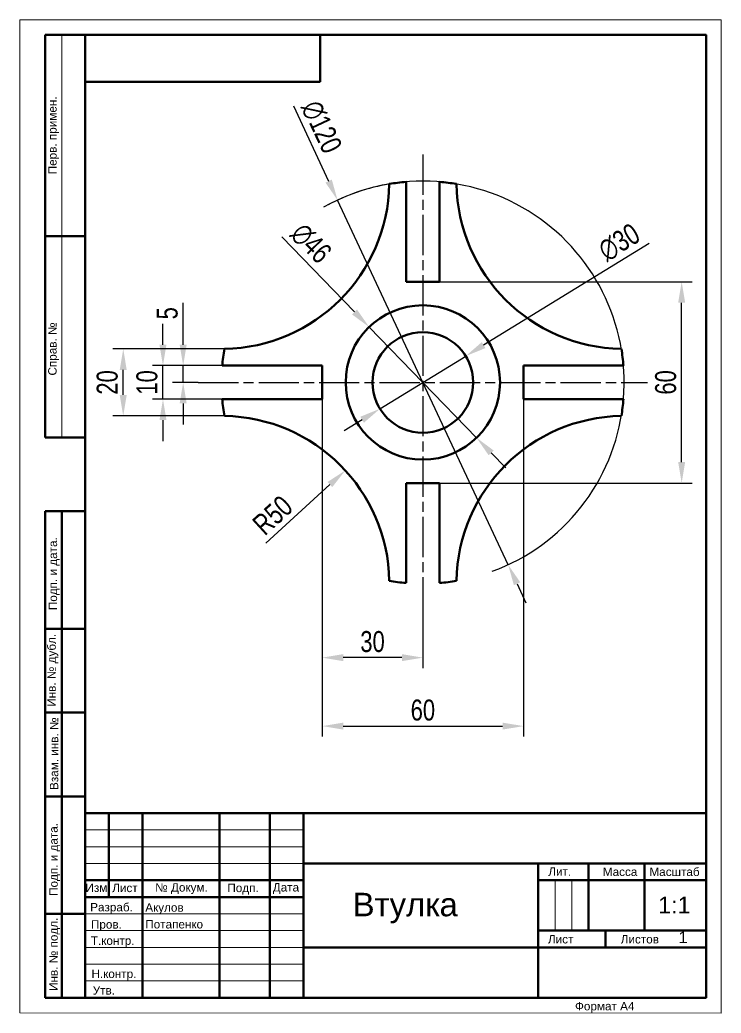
# Model space of a CAD drawing. Extents: x 273 to 862, y -560 to 140.
# Drawn here: x 273.4 to 482.4, y -559.8 to -263.7 of the extents above; entities that cross this region are included whole.
import ezdxf

# ---------------------------------------------------------------- set-up
doc = ezdxf.new("R2010")
doc.units = 0
doc.header["$PDMODE"] = 34
doc.linetypes.add('AM_ISO08W050', pattern=[18, 12, -1.5, 3, -1.5])
for name, color, linetype, lineweight in [('1-основная-0.5', 2, 'Continuous', 50), ('2-тонкая-текст-0.25', 3, 'Continuous', 20), ('AM_0', 7, 'Continuous', 50), ('AM_5', 3, 'Continuous', 25), ('AM_6', 2, 'Continuous', 20), ('AM_7', 4, 'AM_ISO08W050', 25)]:
    doc.layers.add(name, color=color, linetype=linetype, lineweight=lineweight)
doc.styles.get("Standard").update_dxf_attribs({"font": 'arial.ttf', "width": 0.75})
doc.dimstyles.get("Standard").update_dxf_attribs({"dimtxt": 2.5, "dimasz": 2.5, "dimexe": 1.25, "dimexo": 0, "dimtad": 0, "dimtoh": 1, "dimzin": 1, "dimdsep": 46, "dimtxsty": 'Standard', "dimcen": 0.09, "dimadec": 0, "dimazin": 0, "dimtfac": 1, "dimtofl": 0, "dimtmove": 0, "dimatfit": 3, "dimfxl": 1, "dimtolj": 1, "dimtzin": 0, "dimarcsym": 0})

# ---------------------------------------------------------------- blocks, each defined once
blk = doc.blocks.new('*D20')
at = {"layer": 'AM_5', "color": 0, "lineweight": -2, "transparency": 16777216}
for p, q in [((460.96, -330.3), (411.6, -360.63)), ((380.72, -379.6), (406.28, -363.9)), ((375.39, -382.88), (370.07, -386.15))]:
    blk.add_line(p, q, dxfattribs=at)
at = {"layer": 'AM_5', "color": 0, "transparency": 16777216}
for points in [[(411.06, -359.74), (412.15, -361.52), (406.28, -363.9)], [(374.85, -381.99), (375.94, -383.76), (380.72, -379.6)]]:
    blk.add_solid(points, dxfattribs=at)
at = {"layer": 'Defpoints', "color": 0, "transparency": 16777216}
for p in [(406.28, -363.9), (380.72, -379.6)]:
    blk.add_point(p, dxfattribs=at)
at = {"layer": 'AM_5', "color": 0, "transparency": 16777216, "insert": (452.02, -330.01), "char_height": 6.25, "attachment_point": 5, "rotation": 31.5657}
blk.add_mtext('∅30', dxfattribs=at)
blk = doc.blocks.new('*D21')
at = {"layer": 'AM_5', "color": 0, "lineweight": -2, "transparency": 16777216}
for p, q in [((316.04, -360.5), (316.04, -354.25)), ((333.71, -366.75), (312.91, -366.75)), ((316.04, -376.75), (316.04, -366.75)), ((333.7, -376.75), (312.91, -376.75)), ((316.04, -383), (316.04, -389.25))]:
    blk.add_line(p, q, dxfattribs=at)
at = {"layer": 'AM_5', "color": 0, "transparency": 16777216}
for points in [[(315, -360.5), (317.08, -360.5), (316.04, -366.75)], [(315, -383), (317.08, -383), (316.04, -376.75)]]:
    blk.add_solid(points, dxfattribs=at)
at = {"layer": 'Defpoints', "color": 0, "transparency": 16777216}
for p in [(316.04, -366.75), (333.71, -366.75), (333.7, -376.75)]:
    blk.add_point(p, dxfattribs=at)
at = {"layer": 'AM_5', "color": 0, "transparency": 16777216, "insert": (311.28, -371.75), "char_height": 6.25, "attachment_point": 5, "rotation": 90}
blk.add_mtext('10', dxfattribs=at)
blk = doc.blocks.new('*D22')
at = {"layer": 'AM_5', "color": 0, "lineweight": -2, "transparency": 16777216}
for p, q in [((398.5, -341.75), (473.76, -341.75)), ((470.63, -395.5), (470.63, -348)), ((398.5, -401.75), (473.76, -401.75))]:
    blk.add_line(p, q, dxfattribs=at)
at = {"layer": 'AM_5', "color": 0, "transparency": 16777216}
for points in [[(469.59, -348), (471.68, -348), (470.63, -341.75)], [(469.59, -395.5), (471.68, -395.5), (470.63, -401.75)]]:
    blk.add_solid(points, dxfattribs=at)
at = {"layer": 'Defpoints', "color": 0, "transparency": 16777216}
for p in [(398.5, -341.75), (470.63, -341.75), (398.5, -401.75)]:
    blk.add_point(p, dxfattribs=at)
at = {"layer": 'AM_5', "color": 0, "transparency": 16777216, "insert": (465.88, -371.75), "char_height": 6.25, "attachment_point": 5, "rotation": 90}
blk.add_mtext('60', dxfattribs=at)
blk = doc.blocks.new('*D24')
at = {"layer": 'AM_5', "color": 0, "lineweight": -2, "transparency": 16777216}
for p, q in [((351.44, -328.37), (373.14, -350.75)), ((409.51, -388.27), (377.49, -355.24)), ((413.86, -392.75), (418.21, -397.24))]:
    blk.add_line(p, q, dxfattribs=at)
at = {"layer": 'AM_5', "color": 0, "transparency": 16777216}
for points in [[(373.88, -350.03), (372.39, -351.48), (377.49, -355.24)], [(414.6, -392.03), (413.11, -393.48), (409.51, -388.27)]]:
    blk.add_solid(points, dxfattribs=at)
at = {"layer": 'Defpoints', "color": 0, "transparency": 16777216}
for p in [(377.49, -355.24), (409.51, -388.27)]:
    blk.add_point(p, dxfattribs=at)
at = {"layer": 'AM_5', "color": 0, "transparency": 16777216, "insert": (360.18, -330.3), "char_height": 6.25, "attachment_point": 5, "rotation": 314.1119}
blk.add_mtext('∅46', dxfattribs=at)
blk = doc.blocks.new('*D25')
at = {"layer": 'AM_5', "color": 0, "lineweight": -2, "transparency": 16777216}
for p, q in [((334.34, -361.75), (301.08, -361.75)), ((304.2, -375.5), (304.2, -368)), ((334.34, -381.75), (301.08, -381.75))]:
    blk.add_line(p, q, dxfattribs=at)
at = {"layer": 'AM_5', "color": 0, "transparency": 16777216}
for points in [[(303.16, -368), (305.24, -368), (304.2, -361.75)], [(303.16, -375.5), (305.24, -375.5), (304.2, -381.75)]]:
    blk.add_solid(points, dxfattribs=at)
at = {"layer": 'Defpoints', "color": 0, "transparency": 16777216}
for p in [(304.2, -361.75), (334.34, -361.75), (334.34, -381.75)]:
    blk.add_point(p, dxfattribs=at)
at = {"layer": 'AM_5', "color": 0, "transparency": 16777216, "insert": (299.45, -371.75), "char_height": 6.25, "attachment_point": 5, "rotation": 90}
blk.add_mtext('20', dxfattribs=at)
blk = doc.blocks.new('*D26')
at = {"layer": 'AM_5', "color": 0, "lineweight": -2, "transparency": 16777216}
for p, q in [((363.5, -376.75), (363.5, -477.33)), ((423.5, -376.75), (423.5, -477.33)), ((369.75, -474.21), (417.25, -474.21))]:
    blk.add_line(p, q, dxfattribs=at)
at = {"layer": 'AM_5', "color": 0, "transparency": 16777216}
for points in [[(369.75, -473.17), (369.75, -475.25), (363.5, -474.21)], [(417.25, -473.17), (417.25, -475.25), (423.5, -474.21)]]:
    blk.add_solid(points, dxfattribs=at)
at = {"layer": 'Defpoints', "color": 0, "transparency": 16777216}
for p in [(363.5, -376.75), (423.5, -376.75), (423.5, -474.21)]:
    blk.add_point(p, dxfattribs=at)
at = {"layer": 'AM_5', "color": 0, "transparency": 16777216, "insert": (393.5, -469.46), "char_height": 6.25, "attachment_point": 5}
blk.add_mtext('60', dxfattribs=at)
blk = doc.blocks.new('*D27')
at = {"layer": 'AM_5', "color": 0, "lineweight": -2, "transparency": 16777216}
for p, q in [((363.5, -376.75), (363.5, -456.92)), ((393.5, -430.77), (393.5, -456.92)), ((387.25, -453.8), (369.75, -453.8))]:
    blk.add_line(p, q, dxfattribs=at)
at = {"layer": 'AM_5', "color": 0, "transparency": 16777216}
for points in [[(369.75, -452.76), (369.75, -454.84), (363.5, -453.8)], [(387.25, -452.76), (387.25, -454.84), (393.5, -453.8)]]:
    blk.add_solid(points, dxfattribs=at)
at = {"layer": 'Defpoints', "color": 0, "transparency": 16777216}
for p in [(363.5, -376.75), (393.5, -430.77), (363.5, -453.8)]:
    blk.add_point(p, dxfattribs=at)
at = {"layer": 'AM_5', "color": 0, "transparency": 16777216, "insert": (378.5, -449.04), "char_height": 6.25, "attachment_point": 5}
blk.add_mtext('30', dxfattribs=at)
blk = doc.blocks.new('*D28')
at = {"layer": 'AM_5', "color": 0, "lineweight": -2, "transparency": 16777216}
for p, q in [((322.06, -360.5), (322.06, -348.02)), ((333.71, -366.75), (318.93, -366.75)), ((322.06, -371.75), (322.06, -366.75)), ((326.57, -371.75), (318.93, -371.75)), ((322.06, -378), (322.06, -384.25))]:
    blk.add_line(p, q, dxfattribs=at)
at = {"layer": 'AM_5', "color": 0, "transparency": 16777216}
for points in [[(321.02, -360.5), (323.1, -360.5), (322.06, -366.75)], [(321.02, -378), (323.1, -378), (322.06, -371.75)]]:
    blk.add_solid(points, dxfattribs=at)
at = {"layer": 'Defpoints', "color": 0, "transparency": 16777216}
for p in [(322.06, -366.75), (333.71, -366.75), (326.57, -371.75)]:
    blk.add_point(p, dxfattribs=at)
at = {"layer": 'AM_5', "color": 0, "transparency": 16777216, "insert": (317.32, -351.14), "char_height": 6.25, "attachment_point": 5, "rotation": 90}
blk.add_mtext('5', dxfattribs=at)
blk = doc.blocks.new('*D29')
at = {"layer": 'AM_5', "color": 0, "lineweight": -2, "transparency": 16777216}
for p, q in [((354.91, -289.27), (365.42, -311.75)), ((418.92, -426.1), (368.07, -317.41)), ((421.57, -431.76), (424.22, -437.42))]:
    blk.add_line(p, q, dxfattribs=at)
blk.add_arc((393.5, -371.75), 60, 99.5941, 118.0574, dxfattribs=at)
at = {"layer": 'AM_5', "color": 0, "transparency": 16777216}
for points in [[(366.37, -311.3), (364.48, -312.19), (368.07, -317.41)], [(422.52, -431.32), (420.63, -432.2), (418.92, -426.1)]]:
    blk.add_solid(points, dxfattribs=at)
at = {"layer": 'Defpoints', "color": 0, "transparency": 16777216}
for p in [(368.07, -317.41), (418.92, -426.1)]:
    blk.add_point(p, dxfattribs=at)
at = {"layer": 'AM_5', "color": 0, "transparency": 16777216, "insert": (363.3, -295.59), "char_height": 6.25, "attachment_point": 5, "rotation": 295.0733}
blk.add_mtext('∅120', dxfattribs=at)
blk = doc.blocks.new('*D30')
at = {"layer": 'AM_5', "color": 0, "lineweight": -2, "transparency": 16777216}
blk.add_line((346.67, -419.7), (365.78, -402.21), dxfattribs=at)
at = {"layer": 'AM_5', "color": 0, "transparency": 16777216}
blk.add_solid([(365.08, -401.44), (366.48, -402.98), (370.39, -397.99)], dxfattribs=at)
at = {"layer": 'Defpoints', "color": 0, "transparency": 16777216}
for p in [(370.39, -397.99), (333.5, -431.75)]:
    blk.add_point(p, dxfattribs=at)
at = {"layer": 'AM_5', "color": 0, "transparency": 16777216, "insert": (348.74, -411.36), "char_height": 6.25, "attachment_point": 5, "rotation": 42.4585}
blk.add_mtext('R50', dxfattribs=at)

msp = doc.modelspace()

# ---------------------------------------------------------------- linework, layer by layer
at = {"layer": '1-основная-0.5', "color": 7}
for p, q in [((280.895, -268.167), (280.895, -328.167)), ((292.895, -268.167), (280.895, -268.167)), ((362.895, -268.167), (362.895, -282.167)), ((292.895, -282.167), (362.895, -282.167)), ((280.895, -328.167), (292.895, -328.167)), ((280.895, -328.167), (280.895, -388.167)), ((280.895, -388.167), (292.895, -388.167)), ((292.895, -410.167), (280.895, -410.167)), ((280.895, -555.167), (280.895, -410.167)), ((285.895, -555.167), (285.895, -410.167)), ((292.895, -445.167), (280.895, -445.167)), ((292.895, -470.167), (280.895, -470.167)), ((292.895, -495.167), (280.895, -495.167)), ((292.895, -500.167), (477.895, -500.167)), ((299.895, -500.167), (299.895, -525.167)), ((309.895, -500.167), (309.895, -555.167)), ((332.895, -500.167), (332.895, -555.167)), ((347.895, -500.167), (347.895, -555.167)), ((357.895, -500.167), (357.895, -555.167)), ((357.895, -515.167), (477.895, -515.167)), ((427.895, -515.167), (427.895, -555.167)), ((442.895, -515.167), (442.895, -535.167)), ((459.575, -515.167), (459.575, -535.167)), ((357.895, -520.167), (292.895, -520.167)), ((427.895, -520.167), (477.895, -520.167)), ((357.895, -525.167), (292.895, -525.167)), ((292.895, -530.167), (280.895, -530.167)), ((427.895, -535.167), (477.895, -535.167)), ((427.895, -535.167), (477.895, -535.167)), ((447.895, -535.167), (447.895, -540.167)), ((357.895, -540.167), (477.895, -540.167)), ((280.895, -555.167), (292.895, -555.167))]:
    msp.add_line(p, q, dxfattribs=at)
msp.add_lwpolyline([(292.895, -555.167), (477.895, -555.167), (477.895, -268.167), (292.895, -268.167)], close=True, dxfattribs=at)
at = {"layer": '2-тонкая-текст-0.25', "color": 7}
for p, q in [((482.395, -263.667), (273.395, -263.667)), ((273.395, -263.667), (273.395, -559.667)), ((482.395, -559.776), (482.395, -263.667)), ((482.395, -559.667), (482.395, -263.667)), ((285.895, -268.167), (285.895, -328.167)), ((285.895, -328.167), (285.895, -388.167)), ((357.895, -505.167), (292.895, -505.167)), ((357.895, -510.167), (292.895, -510.167)), ((357.895, -515.167), (292.895, -515.167)), ((432.895, -520.167), (432.895, -535.167)), ((437.895, -520.167), (437.895, -535.167)), ((357.895, -530.167), (292.895, -530.167)), ((357.895, -535.167), (292.895, -535.167)), ((357.895, -540.167), (292.895, -540.167)), ((357.895, -545.167), (292.895, -545.167)), ((357.895, -550.167), (292.895, -550.167)), ((273.395, -559.667), (482.395, -559.776))]:
    msp.add_line(p, q, dxfattribs=at)
at = {"layer": 'AM_0', "linetype": 'ByBlock', "lineweight": 80}
for p, q in [((388.497, -311.961), (388.497, -341.752)), ((398.497, -311.961), (398.497, -341.752)), ((388.497, -341.752), (398.497, -341.752)), ((333.705, -366.752), (363.497, -366.752)), ((363.497, -366.752), (363.497, -376.752)), ((423.497, -366.752), (453.288, -366.752)), ((423.497, -366.752), (423.497, -376.752)), ((333.705, -376.752), (363.497, -376.752)), ((423.497, -376.752), (453.288, -376.752)), ((388.497, -401.752), (398.497, -401.752)), ((388.497, -401.752), (388.497, -431.544)), ((398.497, -401.752), (398.497, -431.544))]:
    msp.add_line(p, q, dxfattribs=at)
for radius in [23, 15]:
    msp.add_circle((393.497, -371.752), radius, dxfattribs=at)
for centre, radius, start, end in [((333.504, -311.759), 50, 270.95376, 359.04624), ((393.497, -371.752), 60, 94.78019, 99.59407), ((393.497, -371.752), 60, 80.40593, 85.21981), ((453.49, -311.759), 50, 180.95376, 269.04624), ((393.497, -371.752), 60, 170.40593, 175.21981), ((393.497, -371.752), 60, 4.78019, 9.59407), ((393.497, -371.752), 60, 184.78019, 189.59407), ((393.497, -371.752), 60, 350.40593, 355.21981), ((333.504, -431.745), 50, 0.95376, 89.04624), ((453.49, -431.745), 50, 90.95376, 179.04624), ((393.497, -371.752), 60, 260.40593, 265.21981), ((393.497, -371.752), 60, 274.78019, 279.59407)]:
    msp.add_arc(centre, radius, start, end, dxfattribs=at)
at = {"layer": 'AM_5'}
msp.add_line((445.458, -341.752), (460.428, -341.752), dxfattribs=at)
msp.add_arc((393.497, -371.752), 60, 290.18952, 119.51639, dxfattribs=at)
at = {"layer": 'AM_7'}
for p, q in [((393.497, -303.814), (393.497, -434.32)), ((326.566, -371.752), (460.428, -371.752)), ((445.458, -401.752), (460.428, -401.752))]:
    msp.add_line(p, q, dxfattribs=at)

# ---------------------------------------------------------------- texts
at = {"layer": '2-тонкая-текст-0.25', "color": 7}
for s, p in [('Перв. примен.', (284.343, -309.701)), ('Справ. №', (284.343, -369.701)), ('Подп. и дата.', (284.487, -439.637)), ('Инв. № дубл.', (284.087, -468.44)), ('Взам. инв. №', (284.837, -493.245)), ('Подп. и дата.', (284.663, -524.823)), ('Инв. № подл.', (284.663, -553.149))]:
    msp.add_text(s, height=2.5, rotation=90, dxfattribs=at).set_placement(p)
for s, height, p in [('Лит.', 2.5, (430.899, -518.838)), ('Масса', 2.5, (447.145, -518.892)), ('Масштаб', 2.5, (461.038, -518.896)), ('Изм.', 2.5, (292.957, -523.631)), (' № Докум.', 2.5, (312.743, -523.54)), ('Дата', 2.5, (348.766, -523.514)), ('Лист', 2.5, (300.922, -523.7)), ('Подп.', 2.5, (335.235, -523.695)), ('Втулка', 7, (372.596, -530.901)), ('Разраб.', 2.5, (294.345, -529.434)), ('1:1', 5, (463.597, -530.044)), ('Пров.', 2.5, (294.577, -534.573)), ('1', 3.5, (469.702, -538.916)), ('Т.контр.', 2.5, (294.554, -539.417)), ('Лист', 2.5, (430.787, -539)), ('Листов', 2.5, (452.475, -539.001)), ('Н.контр.', 2.5, (294.729, -549.313)), ('Утв.', 2.5, (295.104, -554.246)), ('Формат А4', 2.5, (438.841, -558.944))]:
    msp.add_text(s, height=height, dxfattribs=at).set_placement(p)
at = {"layer": 'AM_6', "color": 7}
for s, p in [('Акулов', (310.771, -529.532)), ('Потапенко', (310.771, -534.532))]:
    msp.add_text(s, height=2.5, dxfattribs=at).set_placement(p)

# ---------------------------------------------------------------- dimensions: what is measured, and where the dimension line sits
at = {"layer": 'AM_5'}
dim = msp.add_diameter_dim_2p(p1=(418.923, -426.098), p2=(368.07, -317.406), dimstyle='Standard', override={"dimscale": 2.5, "dimtad": 1, "dimtoh": 0, "dimzin": 9, "dimdsep": 44, "dimcen": 2.5, "dimazin": 2, "dimtdec": 2, "dimtofl": 1, "dimtolj": 0, "dimtzin": 8}, dxfattribs=at)
dim.commit()
dim.dimension.update_dxf_attribs({"geometry": '*D29', "text_midpoint": (363.303, -295.588)})
for p1, p2, picture, middle in [((409.506, -388.266), (377.487, -355.239), '*D24', (356.638, -333.732)), ((380.716, -379.604), (406.277, -363.9), '*D20', (454.604, -334.209))]:
    dim = msp.add_diameter_dim_2p(p1=p1, p2=p2, dimstyle='Standard', override={"dimscale": 2.5, "dimtad": 1, "dimtoh": 0, "dimzin": 9, "dimdsep": 44, "dimcen": 2.5, "dimazin": 2, "dimtdec": 2, "dimtofl": 1, "dimtolj": 0, "dimtzin": 8}, dxfattribs=at)
    dim.commit()
    dim.dimension.update_dxf_attribs({"geometry": picture, "text_midpoint": middle, "dimtype": 163})
for base, p1, p2, picture, middle in [((470.635, -341.752), (398.497, -401.752), (398.497, -341.752), '*D22', (465.881, -371.752)), ((322.059, -366.752), (326.566, -371.752), (333.705, -366.752), '*D28', (317.318, -351.136)), ((316.037, -366.752), (333.697, -376.752), (333.709, -366.752), '*D21', (311.284, -371.752)), ((304.203, -361.752), (334.336, -381.752), (334.336, -361.752), '*D25', (299.449, -371.752))]:
    dim = msp.add_linear_dim(base=base, p1=p1, p2=p2, angle=90, dimstyle='Standard', override={"dimscale": 2.5, "dimtad": 1, "dimtoh": 0, "dimzin": 9, "dimdsep": 44, "dimcen": 2.5, "dimazin": 2, "dimtdec": 2, "dimtofl": 1, "dimtolj": 0, "dimtzin": 8}, dxfattribs=at)
    dim.commit()
    dim.dimension.update_dxf_attribs({"geometry": picture, "text_midpoint": middle})
for base, p1, p2, picture, middle in [((423.497, -474.209), (363.497, -376.752), (423.497, -376.752), '*D26', (393.497, -469.455)), ((363.497, -453.798), (393.497, -430.769), (363.497, -376.752), '*D27', (378.497, -449.042))]:
    dim = msp.add_linear_dim(base=base, p1=p1, p2=p2, dimstyle='Standard', override={"dimscale": 2.5, "dimtad": 1, "dimtoh": 0, "dimzin": 9, "dimdsep": 44, "dimcen": 2.5, "dimazin": 2, "dimtdec": 2, "dimtofl": 1, "dimtolj": 0, "dimtzin": 8}, dxfattribs=at)
    dim.commit()
    dim.dimension.update_dxf_attribs({"geometry": picture, "text_midpoint": middle})
dim = msp.add_radius_dim(center=(333.504, -431.745), mpoint=(370.392, -397.992), dimstyle='Standard', override={"dimscale": 2.5, "dimtad": 1, "dimtoh": 0, "dimzin": 9, "dimdsep": 44, "dimcen": 2.5, "dimazin": 2, "dimtdec": 2, "dimtofl": 1, "dimtolj": 0, "dimtzin": 8}, dxfattribs=at)
dim.commit()
dim.dimension.update_dxf_attribs({"geometry": '*D30', "text_midpoint": (351.948, -414.869), "dimtype": 164})

doc.saveas('drawing.dxf')
